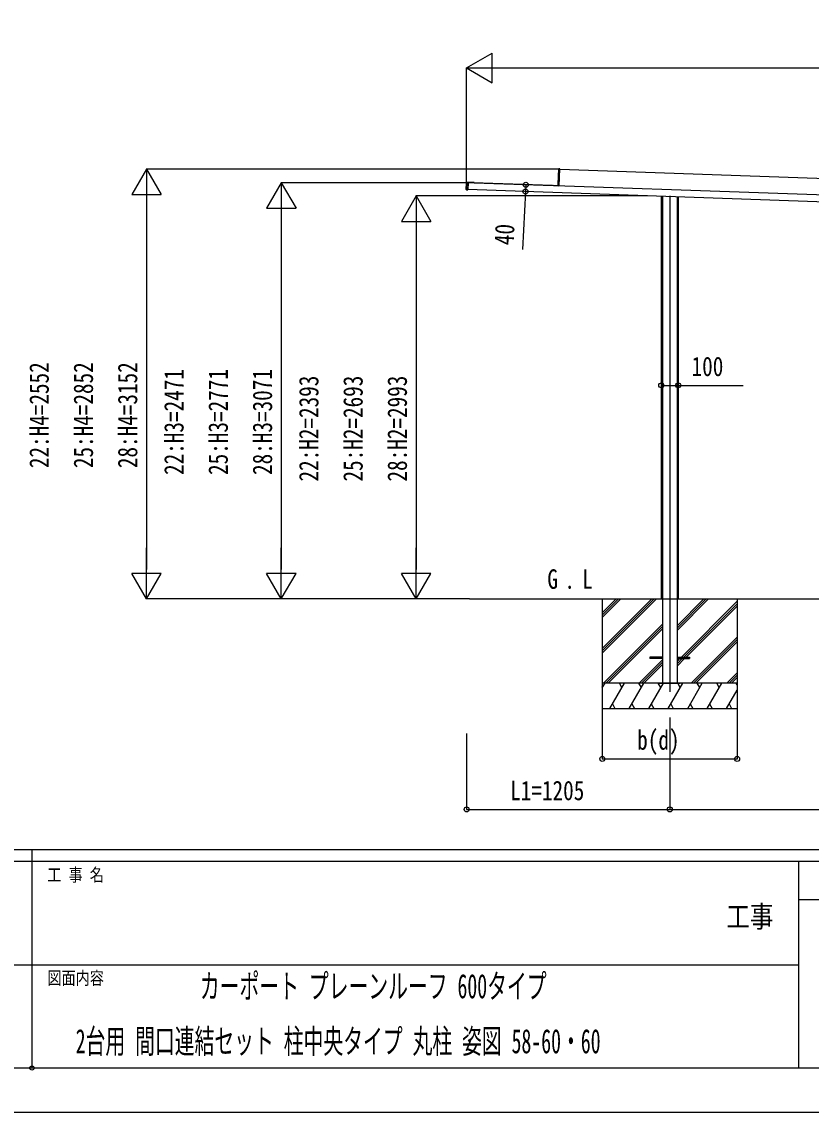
# Model space of a CAD drawing. Units: millimetres, scale not verified. Extents: x -14718 to 14718, y -10396 to 10396.
# Drawn here: x -77 to 4607, y -10394 to -3920 of the extents above; entities that cross this region are included whole.
import ezdxf
from ezdxf.enums import TextEntityAlignment as Align

# ---------------------------------------------------------------- set-up
doc = ezdxf.new("R2010")
doc.units = ezdxf.units.MM
doc.header["$LTSCALE"] = 50
doc.header["$PDMODE"] = 32
doc.header["$PDSIZE"] = 25
for name, color, linetype in [('0-2_USER1', 3, 'Continuous'), ('0-3_YKK_12', 2, 'Continuous'), ('0-4_YKK_A1', 4, 'Continuous'), ('0-5_YKK_D', 6, 'Continuous'), ('0-6_YKK_ZWAK', 7, 'Continuous')]:
    doc.layers.add(name, color=color, linetype=linetype)
doc.styles.add('ＭＳ ゴシック', font='')
doc.styles.get('ＭＳ ゴシック').set_extended_font_data('MS Gothic')

msp = doc.modelspace()

# ---------------------------------------------------------------- linework, layer by layer
at = {"layer": '0-3_YKK_12'}
msp.add_line((3767.54, -4954.03), (3767.54, -7898.8), dxfattribs=at)
at = {"layer": '0-4_YKK_A1'}
for p, q in [((3109.35, -4792.77), (3106.13, -4884.86)), ((3109.35, -4792.77), (3108.88, -4792.76)), ((3114.89, -4792.63), (3109.35, -4792.77)), ((3109.37, -4792.27), (3114.9, -4792.13)), ((3111.35, -4894.04), (3114.89, -4792.63)), ((3114.81, -4794.83), (7827.94, -4959.41)), ((3114.9, -4792.13), (3114.89, -4792.63)), ((2559.86, -4915.06), (2561.22, -4876.08)), ((2561.56, -4916.13), (2562.99, -4875.08)), ((2562.03, -4916.15), (2561.56, -4916.13)), ((2569.52, -4917.37), (2562.01, -4916.65)), ((2563.46, -4875.09), (2562.03, -4916.15)), ((2562.03, -4916.15), (2569.54, -4916.87)), ((2562.75, -4918.16), (2567.75, -4918.33)), ((2563.46, -4875.09), (2562.99, -4875.08)), ((2571.01, -4874.9), (2563.46, -4875.09)), ((2577.81, -4873.66), (2564.32, -4873.19)), ((2567.75, -4918.33), (2567.79, -4917.22)), ((2569.32, -4873.36), (2569.28, -4874.46)), ((2569.54, -4916.87), (2569.52, -4917.37)), ((2571.01, -4874.9), (2569.54, -4916.87)), ((8364.22, -5118.23), (2569.57, -4915.87)), ((8365.62, -5078.25), (2570.97, -4875.9)), ((2577.74, -4875.66), (2577.81, -4873.66)), ((2583.81, -4873.87), (2577.81, -4873.66)), ((2583.74, -4875.87), (2583.81, -4873.87)), ((2593.8, -4874.22), (2583.81, -4873.87)), ((2593.73, -4876.22), (2593.8, -4874.22)), ((2599.73, -4876.43), (2599.8, -4874.43)), ((2601.9, -4876.98), (2601.94, -4875.88)), ((3103.48, -4894.49), (2601.9, -4876.98)), ((3071.33, -4892.27), (2601.94, -4875.88)), ((2606.75, -4877.15), (2606.76, -4876.85)), ((2606.76, -4876.85), (2606.78, -4876.25)), ((3071.3, -4893.37), (3071.33, -4892.27)), ((3076.34, -4893.54), (3076.35, -4893.24)), ((3076.35, -4893.24), (3076.37, -4892.64)), ((3076.37, -4892.64), (3076.38, -4892.35)), ((3080.34, -4893.68), (3080.36, -4892.98)), ((3111.34, -4894.07), (3080.36, -4892.98)), ((3105.85, -4892.87), (3105.38, -4892.86)), ((3106.13, -4884.86), (3105.66, -4884.85)), ((3106.13, -4884.86), (3105.85, -4892.87)), ((3111.35, -4894.04), (3111.32, -4894.77)), ((3717.54, -4955.96), (3717.54, -7346.3)), ((3724.41, -4956.2), (3724.41, -7846.3)), ((3810.68, -4959.21), (3810.68, -7846.3)), ((3817.54, -4959.45), (3817.54, -7346.3)), ((2580.01, -7346.3), (8878.41, -7346.3)), ((3367.54, -7346.3), (3367.54, -7996.3)), ((3367.54, -7640.28), (3661.52, -7346.3)), ((3367.54, -7654.42), (3675.66, -7346.3)), ((3367.54, -7668.56), (3689.81, -7346.3)), ((3367.54, -7428.14), (3449.39, -7346.3)), ((3367.54, -7442.29), (3463.53, -7346.3)), ((3367.54, -7456.43), (3477.67, -7346.3)), ((3810.68, -7533.79), (3998.17, -7346.3)), ((3810.68, -7519.65), (3984.03, -7346.3)), ((3810.68, -7505.51), (3969.89, -7346.3)), ((3836.52, -7691.8), (4167.54, -7360.78)), ((3850.66, -7691.8), (4167.54, -7374.92)), ((4167.54, -7346.3), (4167.54, -7996.3)), ((3864.8, -7691.8), (4167.54, -7389.06)), ((3373.65, -7846.3), (3724.41, -7495.55)), ((3387.79, -7846.3), (3724.41, -7509.69)), ((3401.94, -7846.3), (3724.41, -7523.83)), ((3894.15, -7846.3), (4167.54, -7572.91)), ((3908.29, -7846.3), (4167.54, -7587.05)), ((3922.44, -7846.3), (4167.54, -7601.2)), ((3650.04, -7691.8), (3650.04, -7700.8)), ((3724.41, -7691.8), (3650.04, -7691.8)), ((3724.41, -7700.8), (3650.04, -7700.8)), ((3810.68, -7691.8), (3885.04, -7691.8)), ((3810.68, -7745.92), (3855.8, -7700.8)), ((3810.68, -7717.64), (3827.52, -7700.8)), ((3810.68, -7731.78), (3841.66, -7700.8)), ((3810.68, -7700.8), (3885.04, -7700.8)), ((3885.04, -7691.8), (3885.04, -7700.8)), ((3585.78, -7846.3), (3724.41, -7707.68)), ((3599.93, -7846.3), (3724.41, -7721.82)), ((3614.07, -7846.3), (3724.41, -7735.96)), ((4106.28, -7846.3), (4167.54, -7785.04)), ((4120.43, -7846.3), (4167.54, -7799.18)), ((4134.57, -7846.3), (4167.54, -7813.33)), ((4167.54, -7846.3), (3367.54, -7846.3)), ((3367.54, -7875.24), (3384.25, -7846.3)), ((3369.25, -7872.28), (3367.54, -7869.32)), ((3412.09, -7996.3), (3498.69, -7846.3)), ((3483.69, -7872.28), (3468.69, -7846.3)), ((3527.56, -7996.3), (3614.16, -7846.3)), ((3599.16, -7872.28), (3584.16, -7846.3)), ((3643.03, -7996.3), (3729.63, -7846.3)), ((3714.63, -7872.28), (3699.63, -7846.3)), ((3706.64, -7846.3), (3828.44, -7846.3)), ((3758.5, -7996.3), (3845.1, -7846.3)), ((3830.1, -7872.28), (3815.1, -7846.3)), ((3873.97, -7996.3), (3960.57, -7846.3)), ((3945.57, -7872.28), (3930.57, -7846.3)), ((3989.44, -7996.3), (4076.04, -7846.3)), ((4061.04, -7872.28), (4046.04, -7846.3)), ((4104.91, -7996.3), (4167.54, -7887.82)), ((4167.54, -7856.75), (4161.51, -7846.3)), ((3367.54, -7996.3), (4167.54, -7996.3)), ((3427.09, -7970.32), (3442.09, -7996.3)), ((3542.56, -7970.32), (3557.56, -7996.3)), ((3658.03, -7970.32), (3673.03, -7996.3)), ((3773.5, -7970.32), (3788.5, -7996.3)), ((3888.97, -7970.32), (3903.97, -7996.3)), ((4004.44, -7970.32), (4019.44, -7996.3)), ((4119.91, -7970.32), (4134.91, -7996.3))]:
    msp.add_line(p, q, dxfattribs=at)
for points in [[(3105.38, -4892.86), (3105.66, -4884.85), (3108.88, -4792.76)], [(2563.48, -4874.59), (2571.02, -4874.4), (2571.01, -4874.9)], [(2606.3, -4874.65), (2606.23, -4876.65), (2570.99, -4875.42)], [(2606.3, -4874.65), (2599.8, -4874.43), (2593.8, -4874.22)], [(2606.78, -4876.25), (2606.79, -4875.95), (3076.38, -4892.35)], [(3080.36, -4892.98), (3080.38, -4892.48), (3105.07, -4893.35)]]:
    msp.add_lwpolyline(points, dxfattribs=at)
for centre, radius, start, end in [((3109.38, -4792.77), 0.5, 91.5, 178), ((3111.41, -4792.59), 2.07, 171.06854, 184.93146), ((2562.86, -4915.16), 3, 178, 268), ((2564.22, -4876.19), 3, 88, 178), ((2562.06, -4916.15), 0.5, 178, 264.5), ((2564.07, -4916.47), 2.07, 171.06854, 184.93146), ((2563.49, -4875.09), 0.5, 91.5, 178), ((2565.52, -4874.92), 2.07, 171.06854, 184.93146), ((3104.88, -4892.84), 0.5, 268, 358), ((3104.88, -4892.57), 0.765, 269.05171, 301.0406), ((3105.07, -4893.1), 0.242, 269.80053, 328.78296), ((3107.95, -4878.08), 15.54, 259.3054, 261.87346), ((3105.58, -4895.05), 1.85, 83.82294, 99.58333), ((3102.62, -4892.99), 3.17, 351.51431, 355.97407), ((3104.85, -4892.84), 1, 337.89786, 358), ((3111.3, -4894.04), 0.046, 321.12762, 0.80407)]:
    msp.add_arc(centre, radius, start, end, dxfattribs=at)
for centre, ratio, start_param in [((3098.26, -4893.61), 0.038227, 0), ((3098.28, -4893.61), 0.061163, 0.0374041)]:
    msp.add_ellipse(centre, major_axis=(13.07, -0.46), ratio=ratio, start_param=start_param, end_param=0.962078, dxfattribs=at)
at = {"layer": '0-5_YKK_D'}
for p, q in [((2562.57, -4194.3), (2714.12, -4106.8)), ((2714.12, -4281.8), (2714.12, -4106.8)), ((2562.57, -4888.69), (2562.57, -4193.3)), ((2562.57, -4194.3), (2714.12, -4281.8)), ((2562.57, -4194.3), (2865.68, -4194.3)), ((2737.57, -4194.3), (8197.57, -4194.3)), ((662.57, -4794.3), (575.07, -4945.85)), ((3109.98, -4794.3), (661.57, -4794.3)), ((662.57, -4794.3), (750.07, -4945.85)), ((662.57, -4794.3), (662.57, -5097.41)), ((1462.57, -4875.3), (1375.07, -5026.85)), ((2563.42, -4875.3), (1461.57, -4875.3)), ((1462.57, -4875.3), (1550.07, -5026.85)), ((1462.57, -4875.3), (1462.57, -5178.41)), ((575.07, -4945.85), (750.07, -4945.85)), ((662.57, -4969.3), (662.57, -7171.3)), ((2262.57, -4953.3), (2175.07, -5104.85)), ((3635.59, -4953.3), (2261.57, -4953.3)), ((2262.57, -4953.3), (2350.07, -5104.85)), ((2262.57, -4953.3), (2262.57, -5256.41)), ((1375.07, -5026.85), (1550.07, -5026.85)), ((1462.57, -5050.3), (1462.57, -7171.3)), ((2175.07, -5104.85), (2350.07, -5104.85)), ((2262.57, -5128.3), (2262.57, -7171.3)), ((662.57, -7346.3), (662.57, -7043.19)), ((1462.57, -7346.3), (1462.57, -7043.19)), ((2262.57, -7346.3), (2262.57, -7043.19)), ((662.57, -7346.3), (575.07, -7194.75)), ((750.07, -7194.75), (575.07, -7194.75)), ((662.57, -7346.3), (750.07, -7194.75)), ((1462.57, -7346.3), (1375.07, -7194.75)), ((1550.07, -7194.75), (1375.07, -7194.75)), ((1462.57, -7346.3), (1550.07, -7194.75)), ((2262.57, -7346.3), (2175.07, -7194.75)), ((2350.07, -7194.75), (2175.07, -7194.75)), ((2262.57, -7346.3), (2350.07, -7194.75)), ((2579.01, -7346.3), (661.57, -7346.3)), ((2579.01, -7346.3), (1461.57, -7346.3)), ((2579.01, -7346.3), (2261.57, -7346.3)), ((3367.54, -7997.3), (3367.54, -8297.3)), ((4167.54, -7997.3), (4167.54, -8297.3)), ((3767.54, -8049.8), (3767.54, -8597.3)), ((3767.54, -8049.8), (3767.54, -8597.3)), ((2562.54, -8146.3), (2562.54, -8597.3)), ((3367.54, -8296.3), (4167.54, -8296.3)), ((2562.54, -8596.3), (3767.54, -8596.3)), ((3767.54, -8596.3), (7167.54, -8596.3))]:
    msp.add_line(p, q, dxfattribs=at)
for points in [[(2912.82, -4887.83), (2910.91, -4927.79), (2894.48, -5271.2)], [(3717.54, -6078.46), (3817.54, -6078.46), (4202.64, -6078.46)]]:
    msp.add_lwpolyline(points, dxfattribs=at)
for centre in [(2910.91, -4927.79), (2912.82, -4887.83), (3717.54, -6078.46), (3817.54, -6078.46), (3367.54, -8296.3), (4167.54, -8296.3), (2562.54, -8596.3), (3767.54, -8596.3), (3767.54, -8596.3)]:
    msp.add_circle(centre, 14.88, dxfattribs=at)
at = {"layer": '0-6_YKK_ZWAK'}
for p, q in [((13632.57, -8836.3), (-13667.43, -8836.3)), ((-17.43, -8836.3), (-17.43, -10131.3)), ((-17.43, -8906.3), (-4567.43, -8906.3)), ((4532.57, -8906.3), (-17.43, -8906.3)), ((6947.57, -9133.8), (4532.57, -9133.8)), ((-4541.18, -9518.8), (-17.43, -9518.8)), ((-17.43, -9518.8), (4532.57, -9518.8)), ((-4567.43, -10131.3), (-17.43, -10131.3)), ((-17.43, -10131.3), (4532.57, -10131.3)), ((4532.57, -10131.3), (6947.57, -10131.3))]:
    msp.add_line(p, q, dxfattribs=at)
msp.add_lwpolyline([(-14717.5, -10393.8), (14717.5, -10393.8), (14717.5, 10396.2), (-14717.5, 10396.2)], close=True, dxfattribs=at)
msp.add_lwpolyline([(6947.57, -8906.3), (4532.57, -8906.3), (4532.57, -10131.3)], dxfattribs=at)
msp.add_point((-17.43, -10131.3), dxfattribs=at)

# ---------------------------------------------------------------- texts
at = {"layer": '0-2_USER1', "style": 'ＭＳ ゴシック'}
for s, height, width, p in [('G', 115.5, 0.8, (3041.42, -7320.99)), ('L', 115.5, 0.8, (3248.29, -7320.99)), ('.', 115.5, 0.8, (3142.22, -7320.99)), ('カーポート プレーンルーフ 600タイプ', 143.7, 0.6, (979.58, -9760.47)), ('2台用 間口連結セット 柱中央タイプ 丸柱 姿図 58-60・60', 143.7, 0.6, (242.62, -10087.13))]:
    msp.add_text(s, height=height, dxfattribs=dict(at, width=width)).set_placement(p, align=Align.BOTTOM_LEFT)
at = {"layer": '0-5_YKK_D', "style": 'ＭＳ ゴシック', "width": 0.8}
for s, rotation, p in [('40', 87.262, (2875.46, -5250.27)), ('22:H4=2552', 90, (117.57, -6570.1)), ('25:H4=2852', 90, (380.07, -6570.1)), ('28:H4=3152', 90, (642.57, -6570.1)), ('22:H3=2471', 90, (917.57, -6610.6)), ('25:H3=2771', 90, (1180.07, -6610.6)), ('28:H3=3071', 90, (1442.57, -6610.6)), ('22:H2=2393', 90, (1717.57, -6649.6)), ('25:H2=2693', 90, (1980.07, -6649.6)), ('28:H2=2993', 90, (2242.57, -6649.6))]:
    msp.add_text(s, height=115.5, rotation=rotation, dxfattribs=at).set_placement(p, align=Align.BOTTOM_LEFT)
for s, p in [('100', (3897.04, -6058.46)), ('b(d)', (3574.34, -8276.3)), ('L1=1205', (2820.64, -8576.3))]:
    msp.add_text(s, height=115.5, dxfattribs=at).set_placement(p, align=Align.BOTTOM_LEFT)
at = {"layer": '0-6_YKK_ZWAK', "style": 'ＭＳ ゴシック', "width": 0.8}
for s, height, p in [('工 事 名', 76.98, (74.44, -9046.3)), ('工事', 128.3, (4103.17, -9334.93)), ('図面内容', 76.98, (74.44, -9658.8))]:
    msp.add_text(s, height=height, dxfattribs=at).set_placement(p, align=Align.BOTTOM_LEFT)

doc.saveas('drawing.dxf')
